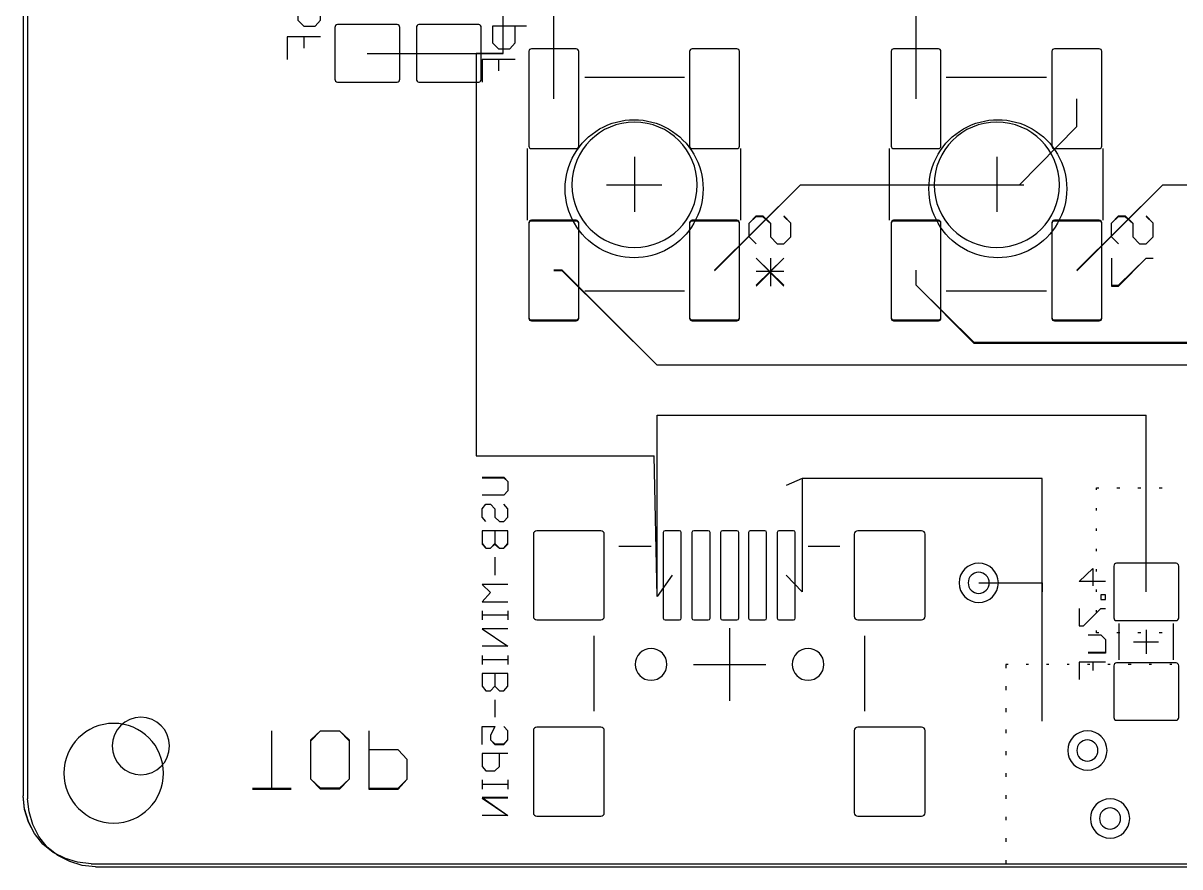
# Model space of a CAD drawing. Extents: x 82 to 213, y 78 to 137.
# Drawn here: x 81.58 to 114.01, y 78.48 to 102.12 of the extents above; entities that cross this region are included whole.
import ezdxf

# ---------------------------------------------------------------- set-up
doc = ezdxf.new("R2010")
doc.units = 0
for name, color, linetype in [('Circuit_2013-04-18', 7, 'CONTINUOUS'), ('Circuit_2013-08-08', 7, 'CONTINUOUS'), ('Cutout', 7, 'CONTINUOUS'), ('Holes', 7, 'CONTINUOUS'), ('Holes_Screws', 7, 'CONTINUOUS')]:
    doc.layers.add(name, color=color, linetype=linetype)

msp = doc.modelspace()

# ---------------------------------------------------------------- linework, layer by layer
at = {"layer": 'Circuit_2013-04-18', "color": 7}
for points in [[(81.576333, 135.036278), (81.576333, 80.468611)], [(90.318167, 101.999344), (90.318167, 100.551544), (90.318167, 100.551544)], [(92.065687, 102.079778), (90.39098, 102.079778)], [(92.1385, 100.551544), (92.1385, 101.999344)], [(92.604167, 101.999344), (92.604167, 100.551544), (92.604167, 100.551544)], [(94.351687, 102.079778), (92.67698, 102.079778)], [(94.4245, 100.551544), (94.4245, 101.999344)], [(95.758, 101.332594), (95.758, 98.678294), (95.758, 98.678294)], [(97.08515, 101.402444), (95.82785, 101.402444)], [(97.155, 98.678294), (97.155, 101.332594)], [(100.2665, 101.332594), (100.2665, 98.678294), (100.2665, 98.678294)], [(101.59365, 101.402444), (100.33635, 101.402444)], [(101.6635, 98.678294), (101.6635, 101.332594)], [(105.918, 101.332594), (105.918, 98.678294), (105.918, 98.678294)], [(107.24515, 101.402444), (105.98785, 101.402444)], [(107.315, 98.678294), (107.315, 101.332594)], [(110.4265, 101.332594), (110.4265, 98.678294), (110.4265, 98.678294)], [(111.75365, 101.402444), (110.49635, 101.402444)], [(111.8235, 98.678294), (111.8235, 101.332594)], [(90.39098, 100.471111), (92.065687, 100.471111)], [(92.67698, 100.471111), (94.351687, 100.471111)], [(95.82785, 98.608444), (97.08515, 98.608444)], [(98.721333, 98.375611), (98.721333, 96.830444)], [(100.33635, 98.608444), (101.59365, 98.608444)], [(105.98785, 98.608444), (107.24515, 98.608444)], [(108.881333, 98.375611), (108.881333, 96.830444)], [(110.49635, 98.608444), (111.75365, 98.608444)], [(97.938167, 97.592444), (99.483333, 97.592444)], [(108.098167, 97.592444), (109.643333, 97.592444)], [(95.758, 96.527761), (95.758, 93.873461), (95.758, 93.873461)], [(97.08515, 96.597611), (95.82785, 96.597611)], [(97.155, 93.873461), (97.155, 96.527761)], [(100.2665, 96.527761), (100.2665, 93.873461), (100.2665, 93.873461)], [(101.59365, 96.597611), (100.33635, 96.597611)], [(101.6635, 93.873461), (101.6635, 96.527761)], [(105.918, 96.527761), (105.918, 93.873461), (105.918, 93.873461)], [(107.24515, 96.597611), (105.98785, 96.597611)], [(107.315, 93.873461), (107.315, 96.527761)], [(110.4265, 96.527761), (110.4265, 93.873461), (110.4265, 93.873461)], [(111.75365, 96.597611), (110.49635, 96.597611)], [(111.8235, 93.873461), (111.8235, 96.527761)], [(95.82785, 93.803611), (97.08515, 93.803611)], [(100.33635, 93.803611), (101.59365, 93.803611)], [(105.98785, 93.803611), (107.24515, 93.803611)], [(110.49635, 93.803611), (111.75365, 93.803611)], [(95.885, 87.798204), (95.885, 85.500351), (95.885, 85.500351)], [(97.775183, 87.898111), (95.984483, 87.898111)], [(97.874667, 85.500351), (97.874667, 87.798204)], [(99.525667, 87.848158), (99.525667, 85.450398), (99.525667, 85.450398)], [(99.982867, 87.898111), (99.576467, 87.898111)], [(100.033667, 85.450398), (100.033667, 87.848158)], [(100.33, 87.848158), (100.33, 85.450398), (100.33, 85.450398)], [(100.7872, 87.898111), (100.3808, 87.898111)], [(100.838, 85.450398), (100.838, 87.848158)], [(101.134333, 87.848158), (101.134333, 85.450398), (101.134333, 85.450398)], [(101.591533, 87.898111), (101.185133, 87.898111)], [(101.642333, 85.450398), (101.642333, 87.848158)], [(101.9175, 87.848158), (101.9175, 85.450398), (101.9175, 85.450398)], [(102.3747, 87.898111), (101.9683, 87.898111)], [(102.4255, 85.450398), (102.4255, 87.848158)], [(102.721833, 87.848158), (102.721833, 85.450398), (102.721833, 85.450398)], [(103.179033, 87.898111), (102.772633, 87.898111)], [(103.229833, 85.450398), (103.229833, 87.848158)], [(104.880833, 87.798204), (104.880833, 85.500351), (104.880833, 85.500351)], [(106.771017, 87.898111), (104.980317, 87.898111)], [(106.8705, 85.500351), (106.8705, 87.798204)], [(113.909687, 86.987944), (112.23498, 86.987944)], [(112.162167, 86.907511), (112.162167, 85.459711), (112.162167, 85.459711)], [(113.9825, 85.459711), (113.9825, 86.907511)], [(108.669667, 86.437611), (108.669667, 86.437611)], [(108.923667, 86.437611), (108.923667, 86.437611)], [(95.984483, 85.400444), (97.775183, 85.400444)], [(99.576467, 85.400444), (99.982867, 85.400444)], [(100.3808, 85.400444), (100.7872, 85.400444)], [(101.185133, 85.400444), (101.591533, 85.400444)], [(101.9683, 85.400444), (102.3747, 85.400444)], [(102.772633, 85.400444), (103.179033, 85.400444)], [(104.980317, 85.400444), (106.771017, 85.400444)], [(112.23498, 85.379278), (113.909687, 85.379278)], [(101.388333, 85.167611), (101.388333, 83.135611)], [(113.072333, 85.125278), (113.072333, 84.447944)], [(112.7125, 84.786611), (113.411, 84.786611)], [(99.6315, 84.151611), (99.6315, 84.151611)], [(100.372333, 84.151611), (102.404333, 84.151611)], [(104.034167, 84.151611), (104.034167, 84.151611)], [(112.162167, 84.113511), (112.162167, 82.665711), (112.162167, 82.665711)], [(113.909687, 84.193944), (112.23498, 84.193944)], [(113.9825, 82.665711), (113.9825, 84.113511)], [(97.775183, 82.394778), (95.984483, 82.394778)], [(106.771017, 82.394778), (104.980317, 82.394778)], [(112.23498, 82.585278), (113.909687, 82.585278)], [(95.885, 82.294871), (95.885, 79.997018), (95.885, 79.997018)], [(97.874667, 79.997018), (97.874667, 82.294871)], [(104.880833, 82.294871), (104.880833, 79.997018), (104.880833, 79.997018)], [(106.8705, 79.997018), (106.8705, 82.294871)], [(85.682667, 81.865611), (85.682667, 81.865611)], [(111.717667, 81.738611), (111.717667, 81.738611)], [(111.971667, 81.738611), (111.971667, 81.738611)], [(83.481333, 78.563611), (83.100333, 78.605944), (82.761667, 78.711778), (82.423, 78.881111), (82.126667, 79.113944), (81.893833, 79.410278), (81.7245, 79.748944), (81.618667, 80.108778), (81.576333, 80.468611)], [(95.984483, 79.897111), (97.775183, 79.897111)], [(104.980317, 79.897111), (106.771017, 79.897111)], [(112.352667, 79.833611), (112.352667, 79.833611)], [(112.606667, 79.833611), (112.606667, 79.833611)], [(83.481333, 78.563611), (210.439, 78.563611)]]:
    msp.add_lwpolyline(points, dxfattribs=at)
at = {"layer": 'Circuit_2013-04-18', "color": 1}
for points in [[(91.228333, 101.275444), (93.514333, 101.275444), (95.038333, 101.275444), (95.038333, 114.356444), (93.514333, 114.356444), (93.514333, 114.229444)], [(96.4565, 100.005444), (96.4565, 105.339444)], [(106.6165, 100.005444), (106.6165, 105.339444)], [(90.2335, 102.672444), (89.281, 102.672444), (89.281, 102.206778), (89.450333, 102.037444), (89.767833, 102.037444), (89.916, 102.206778), (89.916, 102.672444)], [(95.6945, 102.037444), (94.742, 102.037444), (94.742, 101.571778), (94.911333, 101.402444), (95.228833, 101.402444), (95.377, 101.571778), (95.377, 102.037444)], [(89.916, 101.741111), (88.984667, 101.741111), (88.984667, 101.106111)], [(89.450333, 101.741111), (89.450333, 101.423611)], [(95.038333, 101.275444), (94.276333, 101.275444), (94.276333, 89.993611), (99.271667, 89.993611)], [(95.377, 101.106111), (94.445667, 101.106111), (94.445667, 100.471111)], [(94.911333, 101.106111), (94.911333, 100.788611)], [(100.118333, 100.598111), (97.324333, 100.598111)], [(110.278333, 100.598111), (107.463167, 100.598111)], [(100.965, 95.200611), (103.378, 97.592444), (109.516333, 97.592444), (111.125, 99.222278), (111.125, 100.005444)], [(111.125, 95.200611), (113.538, 97.592444), (119.655167, 97.592444), (121.285, 99.222278), (121.285, 100.005444)], [(95.715667, 96.597611), (95.715667, 98.608444)], [(101.705833, 96.597611), (101.705833, 98.608444)], [(105.875667, 96.597611), (105.875667, 98.608444)], [(111.865833, 96.597611), (111.865833, 98.608444)], [(100.478167, 97.592444), (100.478167, 97.592444)], [(110.638167, 97.592444), (110.638167, 97.592444)], [(102.129167, 95.941444), (101.938667, 96.131944), (101.938667, 96.512944), (102.129167, 96.724611), (102.319667, 96.724611), (102.531333, 96.512944), (102.531333, 96.131944), (102.721833, 95.941444), (102.912333, 95.941444), (103.102833, 96.131944), (103.102833, 96.512944), (102.912333, 96.724611)], [(112.289167, 95.941444), (112.098667, 96.131944), (112.098667, 96.512944), (112.289167, 96.724611), (112.479667, 96.724611), (112.691333, 96.512944), (112.691333, 96.131944), (112.881833, 95.941444), (113.072333, 95.941444), (113.262833, 96.131944), (113.262833, 96.512944), (113.072333, 96.724611)], [(102.129167, 95.539278), (102.912333, 94.777278)], [(102.912333, 95.539278), (102.129167, 94.777278)], [(102.531333, 95.539278), (102.531333, 94.777278)], [(112.098667, 95.539278), (112.098667, 94.777278), (112.289167, 94.777278), (113.072333, 95.539278), (113.262833, 95.539278)], [(127.6985, 90.628611), (126.4285, 91.898611), (117.115167, 91.898611), (116.480167, 92.533611), (99.356333, 92.533611), (96.689333, 95.200611), (96.4565, 95.200611)], [(102.912333, 95.158278), (102.129167, 95.158278)], [(117.5385, 92.533611), (116.9035, 93.168611), (108.246333, 93.168611), (106.6165, 94.777278), (106.6165, 95.200611)], [(100.118333, 94.607944), (97.324333, 94.607944)], [(110.278333, 94.607944), (107.463167, 94.607944)], [(99.779667, 86.649278), (99.356333, 86.056611), (99.356333, 91.136611), (113.072333, 91.136611)], [(113.072333, 86.183611), (113.072333, 91.136611)], [(99.356333, 86.056611), (99.271667, 89.993611)], [(94.445667, 89.400944), (95.0595, 89.400944), (95.165333, 89.273944), (95.165333, 89.019944), (95.0595, 88.892944), (94.445667, 88.892944)], [(110.151333, 82.564111), (110.151333, 86.183611), (110.151333, 89.358611), (103.420333, 89.358611), (102.975833, 89.168111)], [(103.420333, 89.295111), (103.420333, 86.183611), (102.975833, 86.649278)], [(103.420333, 89.358611), (103.420333, 89.295111)], [(111.675333, 89.041111), (111.675333, 89.104611), (111.738833, 89.104611)], [(112.246833, 89.104611), (112.3315, 89.104611)], [(112.8395, 89.104611), (112.924167, 89.104611)], [(113.432167, 89.104611), (113.516833, 89.104611)], [(94.5515, 88.152111), (94.445667, 88.279111), (94.445667, 88.511944), (94.5515, 88.638944), (94.6785, 88.638944), (94.8055, 88.511944), (94.8055, 88.279111), (94.9325, 88.152111), (95.0595, 88.152111), (95.165333, 88.279111), (95.165333, 88.511944), (95.0595, 88.638944)], [(111.675333, 88.469611), (111.675333, 88.533111)], [(111.675333, 87.898111), (111.675333, 87.961611)], [(95.165333, 87.898111), (94.445667, 87.898111), (94.445667, 87.538278), (94.5515, 87.411278), (94.6785, 87.411278), (94.8055, 87.538278), (94.9325, 87.411278), (95.0595, 87.411278), (95.165333, 87.538278), (95.165333, 87.898111)], [(94.8055, 87.898111), (94.8055, 87.538278)], [(99.187, 87.453611), (98.276833, 87.453611)], [(104.478667, 87.453611), (103.589667, 87.453611)], [(111.675333, 87.326611), (111.675333, 87.390111)], [(94.8055, 87.157278), (94.8055, 86.649278)], [(111.929333, 86.479944), (111.1885, 86.479944), (111.5695, 86.839778), (111.5695, 86.352944)], [(111.675333, 86.755111), (111.675333, 86.818611)], [(95.165333, 86.395278), (94.445667, 86.395278), (94.6785, 86.162444), (94.445667, 85.908444), (95.165333, 85.908444)], [(108.373333, 86.437611), (110.151333, 86.437611), (110.151333, 86.183611)], [(111.675333, 86.183611), (111.675333, 86.247111)], [(111.929333, 86.098944), (111.802333, 86.098944), (111.802333, 85.971944), (111.929333, 85.971944), (111.929333, 86.098944)], [(94.445667, 85.654444), (94.445667, 85.400444)], [(95.165333, 85.654444), (95.165333, 85.400444)], [(111.1885, 85.717944), (111.1885, 85.231111), (111.3155, 85.231111), (111.802333, 85.717944), (111.929333, 85.717944)], [(111.675333, 85.612111), (111.675333, 85.675611)], [(95.165333, 85.527444), (94.445667, 85.527444)], [(95.165333, 85.146444), (94.445667, 85.146444), (95.165333, 84.659611), (94.445667, 84.659611)], [(111.738833, 85.040611), (111.675333, 85.040611), (111.675333, 85.104111)], [(112.3315, 85.040611), (112.246833, 85.040611)], [(112.310333, 84.278611), (112.310333, 85.294611)], [(112.924167, 85.040611), (112.8395, 85.040611)], [(113.516833, 85.040611), (113.432167, 85.040611)], [(113.834333, 84.278611), (113.834333, 85.294611)], [(97.578333, 84.955944), (97.578333, 82.860444)], [(105.177167, 82.860444), (105.177167, 84.955944)], [(111.4425, 84.977111), (111.802333, 84.977111), (111.929333, 84.850111), (111.929333, 84.490278), (111.4425, 84.490278)], [(94.445667, 84.405611), (94.445667, 84.151611)], [(95.165333, 84.405611), (95.165333, 84.151611)], [(95.165333, 84.278611), (94.445667, 84.278611)], [(109.198833, 84.151611), (109.135333, 84.151611), (109.135333, 84.045778)], [(109.770333, 84.151611), (109.706833, 84.151611)], [(110.341833, 84.151611), (110.278333, 84.151611)], [(110.913333, 84.151611), (110.849833, 84.151611)], [(111.929333, 84.215111), (111.1885, 84.215111), (111.1885, 83.728278)], [(111.484833, 84.151611), (111.421333, 84.151611)], [(111.5695, 84.215111), (111.5695, 83.982278)], [(112.056333, 84.151611), (111.992833, 84.151611)], [(112.649, 84.151611), (112.564333, 84.151611)], [(113.2205, 84.151611), (113.157, 84.151611)], [(113.792, 84.151611), (113.7285, 84.151611)], [(95.165333, 83.897611), (94.445667, 83.897611), (94.445667, 83.537778), (94.5515, 83.410778), (94.6785, 83.410778), (94.8055, 83.537778), (94.9325, 83.410778), (95.0595, 83.410778), (95.165333, 83.537778), (95.165333, 83.897611)], [(94.8055, 83.897611), (94.8055, 83.537778)], [(109.135333, 83.537778), (109.135333, 83.431944)], [(94.8055, 83.156778), (94.8055, 82.669944)], [(109.135333, 82.923944), (109.135333, 82.839278)], [(94.445667, 81.929111), (94.445667, 82.415944), (94.8055, 82.415944), (94.6785, 82.161944), (94.6785, 82.034944), (94.8055, 81.929111), (95.0595, 81.929111), (95.165333, 82.034944), (95.165333, 82.288944), (95.0595, 82.415944)], [(88.540167, 82.288944), (88.540167, 80.680278)], [(90.445167, 80.680278), (89.916, 80.680278), (89.640833, 80.934278), (89.640833, 82.034944), (89.916, 82.288944), (90.445167, 82.288944), (90.720333, 82.034944), (90.720333, 80.934278), (90.445167, 80.680278)], [(91.270667, 82.288944), (91.270667, 80.680278), (92.096167, 80.680278), (92.350167, 80.934278), (92.350167, 81.484611), (92.096167, 81.759778), (91.270667, 81.759778)], [(109.135333, 82.331278), (109.135333, 82.225444)], [(95.165333, 81.653944), (94.445667, 81.653944), (94.445667, 81.294111), (94.5515, 81.167111), (94.8055, 81.167111), (94.9325, 81.294111), (94.9325, 81.653944)], [(109.135333, 81.717444), (109.135333, 81.611611)], [(109.135333, 81.103611), (109.135333, 80.997778)], [(94.445667, 80.913111), (94.445667, 80.680278)], [(95.165333, 80.786111), (94.445667, 80.786111)], [(95.165333, 80.913111), (95.165333, 80.680278)], [(88.011, 80.680278), (89.0905, 80.680278)], [(109.135333, 80.489778), (109.135333, 80.383944)], [(95.165333, 80.426278), (94.445667, 80.426278), (95.165333, 79.918278), (94.445667, 79.918278)], [(109.135333, 79.875944), (109.135333, 79.791278)], [(109.135333, 79.283278), (109.135333, 79.177444)], [(109.135333, 78.669444), (109.135333, 78.563611), (109.198833, 78.563611)], [(109.706833, 78.563611), (109.770333, 78.563611)], [(110.278333, 78.563611), (110.341833, 78.563611)], [(110.849833, 78.563611), (110.913333, 78.563611)], [(111.421333, 78.563611), (111.484833, 78.563611)], [(111.992833, 78.563611), (112.056333, 78.563611)], [(112.564333, 78.563611), (112.649, 78.563611)], [(113.157, 78.563611), (113.2205, 78.563611)], [(113.7285, 78.563611), (113.792, 78.563611)]]:
    msp.add_lwpolyline(points, dxfattribs=at)
at = {"layer": 'Circuit_2013-04-18', "color": 7}
for points in [[(90.39098, 102.079778), (90.350766, 102.079778), (90.318167, 102.043766), (90.318167, 101.999344)], [(92.1385, 101.999344), (92.1385, 102.043766), (92.105901, 102.079778), (92.065687, 102.079778)], [(92.67698, 102.079778), (92.636766, 102.079778), (92.604167, 102.043766), (92.604167, 101.999344)], [(94.4245, 101.999344), (94.4245, 102.043766), (94.391901, 102.079778), (94.351687, 102.079778)], [(95.82785, 101.402444), (95.789273, 101.402444), (95.758, 101.371171), (95.758, 101.332594)], [(97.155, 101.332594), (97.155, 101.371171), (97.123727, 101.402444), (97.08515, 101.402444)], [(100.33635, 101.402444), (100.297773, 101.402444), (100.2665, 101.371171), (100.2665, 101.332594)], [(101.6635, 101.332594), (101.6635, 101.371171), (101.632227, 101.402444), (101.59365, 101.402444)], [(105.98785, 101.402444), (105.949273, 101.402444), (105.918, 101.371171), (105.918, 101.332594)], [(107.315, 101.332594), (107.315, 101.371171), (107.283727, 101.402444), (107.24515, 101.402444)], [(110.49635, 101.402444), (110.457773, 101.402444), (110.4265, 101.371171), (110.4265, 101.332594)], [(111.8235, 101.332594), (111.8235, 101.371171), (111.792227, 101.402444), (111.75365, 101.402444)], [(90.318167, 100.551544), (90.318167, 100.507123), (90.350766, 100.471111), (90.39098, 100.471111)], [(92.065687, 100.471111), (92.105901, 100.471111), (92.1385, 100.507123), (92.1385, 100.551544)], [(92.604167, 100.551544), (92.604167, 100.507123), (92.636766, 100.471111), (92.67698, 100.471111)], [(94.351687, 100.471111), (94.391901, 100.471111), (94.4245, 100.507123), (94.4245, 100.551544)], [(95.758, 98.678294), (95.758, 98.639717), (95.789273, 98.608444), (95.82785, 98.608444)], [(97.08515, 98.608444), (97.123727, 98.608444), (97.155, 98.639717), (97.155, 98.678294)], [(100.2665, 98.678294), (100.2665, 98.639717), (100.297773, 98.608444), (100.33635, 98.608444)], [(101.59365, 98.608444), (101.632227, 98.608444), (101.6635, 98.639717), (101.6635, 98.678294)], [(105.918, 98.678294), (105.918, 98.639717), (105.949273, 98.608444), (105.98785, 98.608444)], [(107.24515, 98.608444), (107.283727, 98.608444), (107.315, 98.639717), (107.315, 98.678294)], [(110.4265, 98.678294), (110.4265, 98.639717), (110.457773, 98.608444), (110.49635, 98.608444)], [(111.75365, 98.608444), (111.792227, 98.608444), (111.8235, 98.639717), (111.8235, 98.678294)], [(95.82785, 96.597611), (95.789273, 96.597611), (95.758, 96.566338), (95.758, 96.527761)], [(97.155, 96.527761), (97.155, 96.566338), (97.123727, 96.597611), (97.08515, 96.597611)], [(100.33635, 96.597611), (100.297773, 96.597611), (100.2665, 96.566338), (100.2665, 96.527761)], [(101.6635, 96.527761), (101.6635, 96.566338), (101.632227, 96.597611), (101.59365, 96.597611)], [(105.98785, 96.597611), (105.949273, 96.597611), (105.918, 96.566338), (105.918, 96.527761)], [(107.315, 96.527761), (107.315, 96.566338), (107.283727, 96.597611), (107.24515, 96.597611)], [(110.49635, 96.597611), (110.457773, 96.597611), (110.4265, 96.566338), (110.4265, 96.527761)], [(111.8235, 96.527761), (111.8235, 96.566338), (111.792227, 96.597611), (111.75365, 96.597611)], [(95.758, 93.873461), (95.758, 93.834884), (95.789273, 93.803611), (95.82785, 93.803611)], [(97.08515, 93.803611), (97.123727, 93.803611), (97.155, 93.834884), (97.155, 93.873461)], [(100.2665, 93.873461), (100.2665, 93.834884), (100.297773, 93.803611), (100.33635, 93.803611)], [(101.59365, 93.803611), (101.632227, 93.803611), (101.6635, 93.834884), (101.6635, 93.873461)], [(105.918, 93.873461), (105.918, 93.834884), (105.949273, 93.803611), (105.98785, 93.803611)], [(107.24515, 93.803611), (107.283727, 93.803611), (107.315, 93.834884), (107.315, 93.873461)], [(110.4265, 93.873461), (110.4265, 93.834884), (110.457773, 93.803611), (110.49635, 93.803611)], [(111.75365, 93.803611), (111.792227, 93.803611), (111.8235, 93.834884), (111.8235, 93.873461)], [(95.984483, 87.898111), (95.92954, 87.898111), (95.885, 87.853382), (95.885, 87.798204)], [(97.874667, 87.798204), (97.874667, 87.853382), (97.830126, 87.898111), (97.775183, 87.898111)], [(99.576467, 87.898111), (99.548414, 87.898111), (99.525667, 87.875731), (99.525667, 87.848158)], [(100.033667, 87.848158), (100.033667, 87.875759), (100.01092, 87.898111), (99.982867, 87.898111)], [(100.3808, 87.898111), (100.352747, 87.898111), (100.33, 87.875731), (100.33, 87.848158)], [(100.838, 87.848158), (100.838, 87.875759), (100.815253, 87.898111), (100.7872, 87.898111)], [(101.185133, 87.898111), (101.15708, 87.898111), (101.134333, 87.875731), (101.134333, 87.848158)], [(101.642333, 87.848158), (101.642333, 87.875759), (101.619586, 87.898111), (101.591533, 87.898111)], [(101.9683, 87.898111), (101.940247, 87.898111), (101.9175, 87.875731), (101.9175, 87.848158)], [(102.4255, 87.848158), (102.4255, 87.875759), (102.402753, 87.898111), (102.3747, 87.898111)], [(102.772633, 87.898111), (102.74458, 87.898111), (102.721833, 87.875731), (102.721833, 87.848158)], [(103.229833, 87.848158), (103.229833, 87.875759), (103.207086, 87.898111), (103.179033, 87.898111)], [(104.980317, 87.898111), (104.925374, 87.898111), (104.880833, 87.853382), (104.880833, 87.798204)], [(106.8705, 87.798204), (106.8705, 87.853382), (106.82596, 87.898111), (106.771017, 87.898111)], [(108.373333, 86.987944), (108.069391, 86.987944), (107.823, 86.74155), (107.823, 86.437611)], [(108.923667, 86.437611), (108.923667, 86.74155), (108.677273, 86.987944), (108.373333, 86.987944)], [(112.23498, 86.987944), (112.194766, 86.987944), (112.162167, 86.951933), (112.162167, 86.907511)], [(113.9825, 86.907511), (113.9825, 86.951933), (113.949898, 86.987944), (113.909687, 86.987944)], [(108.373333, 86.733944), (108.209673, 86.733944), (108.077, 86.601272), (108.077, 86.437611)], [(108.669667, 86.437611), (108.669667, 86.601272), (108.536994, 86.733944), (108.373333, 86.733944)], [(107.823, 86.437611), (107.823, 86.133672), (108.069391, 85.887278), (108.373333, 85.887278)], [(108.077, 86.437611), (108.077, 86.27395), (108.209673, 86.141278), (108.373333, 86.141278)], [(108.373333, 85.887278), (108.677273, 85.887278), (108.923667, 86.133672), (108.923667, 86.437611)], [(108.373333, 86.141278), (108.536994, 86.141278), (108.669667, 86.27395), (108.669667, 86.437611)], [(95.885, 85.500351), (95.885, 85.445174), (95.92954, 85.400444), (95.984483, 85.400444)], [(97.775183, 85.400444), (97.830126, 85.400444), (97.874667, 85.445174), (97.874667, 85.500351)], [(99.525667, 85.450398), (99.525667, 85.422796), (99.548414, 85.400444), (99.576467, 85.400444)], [(99.982867, 85.400444), (100.01092, 85.400444), (100.033667, 85.422796), (100.033667, 85.450398)], [(100.33, 85.450398), (100.33, 85.422796), (100.352747, 85.400444), (100.3808, 85.400444)], [(100.7872, 85.400444), (100.815253, 85.400444), (100.838, 85.422796), (100.838, 85.450398)], [(101.134333, 85.450398), (101.134333, 85.422796), (101.15708, 85.400444), (101.185133, 85.400444)], [(101.591533, 85.400444), (101.619586, 85.400444), (101.642333, 85.422796), (101.642333, 85.450398)], [(101.9175, 85.450398), (101.9175, 85.422796), (101.940247, 85.400444), (101.9683, 85.400444)], [(102.3747, 85.400444), (102.402753, 85.400444), (102.4255, 85.422796), (102.4255, 85.450398)], [(102.721833, 85.450398), (102.721833, 85.422796), (102.74458, 85.400444), (102.772633, 85.400444)], [(103.179033, 85.400444), (103.207086, 85.400444), (103.229833, 85.422796), (103.229833, 85.450398)], [(104.880833, 85.500351), (104.880833, 85.445174), (104.925374, 85.400444), (104.980317, 85.400444)], [(106.771017, 85.400444), (106.82596, 85.400444), (106.8705, 85.445174), (106.8705, 85.500351)], [(112.162167, 85.459711), (112.162167, 85.415289), (112.194766, 85.379278), (112.23498, 85.379278)], [(113.909687, 85.379278), (113.949898, 85.379278), (113.9825, 85.415289), (113.9825, 85.459711)], [(99.187, 84.596111), (98.941509, 84.596111), (98.7425, 84.397102), (98.7425, 84.151611)], [(99.6315, 84.151611), (99.6315, 84.397102), (99.432491, 84.596111), (99.187, 84.596111)], [(103.589667, 84.596111), (103.344176, 84.596111), (103.145167, 84.397102), (103.145167, 84.151611)], [(104.034167, 84.151611), (104.034167, 84.397102), (103.835158, 84.596111), (103.589667, 84.596111)], [(98.7425, 84.151611), (98.7425, 83.90612), (98.941509, 83.707111), (99.187, 83.707111)], [(99.187, 83.707111), (99.432491, 83.707111), (99.6315, 83.90612), (99.6315, 84.151611)], [(103.145167, 84.151611), (103.145167, 83.90612), (103.344176, 83.707111), (103.589667, 83.707111)], [(103.589667, 83.707111), (103.835158, 83.707111), (104.034167, 83.90612), (104.034167, 84.151611)], [(112.23498, 84.193944), (112.194766, 84.193944), (112.162167, 84.157933), (112.162167, 84.113511)], [(113.9825, 84.113511), (113.9825, 84.157933), (113.949898, 84.193944), (113.909687, 84.193944)], [(84.878333, 82.669944), (84.434113, 82.669944), (84.074, 82.309832), (84.074, 81.865611)], [(85.682667, 81.865611), (85.682667, 82.309832), (85.322554, 82.669944), (84.878333, 82.669944)], [(95.984483, 82.394778), (95.92954, 82.394778), (95.885, 82.350048), (95.885, 82.294871)], [(97.874667, 82.294871), (97.874667, 82.350048), (97.830126, 82.394778), (97.775183, 82.394778)], [(104.980317, 82.394778), (104.925374, 82.394778), (104.880833, 82.350048), (104.880833, 82.294871)], [(106.8705, 82.294871), (106.8705, 82.350048), (106.82596, 82.394778), (106.771017, 82.394778)], [(112.162167, 82.665711), (112.162167, 82.621289), (112.194766, 82.585278), (112.23498, 82.585278)], [(113.909687, 82.585278), (113.949898, 82.585278), (113.9825, 82.621289), (113.9825, 82.665711)], [(111.421333, 82.288944), (111.117391, 82.288944), (110.871, 82.04255), (110.871, 81.738611)], [(111.971667, 81.738611), (111.971667, 82.04255), (111.725273, 82.288944), (111.421333, 82.288944)], [(84.074, 81.865611), (84.074, 81.421391), (84.434113, 81.061278), (84.878333, 81.061278)], [(84.878333, 81.061278), (85.322554, 81.061278), (85.682667, 81.421391), (85.682667, 81.865611)], [(111.421333, 82.034944), (111.257673, 82.034944), (111.125, 81.902272), (111.125, 81.738611)], [(111.717667, 81.738611), (111.717667, 81.902272), (111.584994, 82.034944), (111.421333, 82.034944)], [(110.871, 81.738611), (110.871, 81.434669), (111.117391, 81.188278), (111.421333, 81.188278)], [(111.125, 81.738611), (111.125, 81.57495), (111.257673, 81.442278), (111.421333, 81.442278)], [(111.421333, 81.188278), (111.725273, 81.188278), (111.971667, 81.434669), (111.971667, 81.738611)], [(111.421333, 81.442278), (111.584994, 81.442278), (111.717667, 81.57495), (111.717667, 81.738611)], [(112.056333, 80.383944), (111.752391, 80.383944), (111.506, 80.13755), (111.506, 79.833611)], [(112.056333, 80.129944), (111.892673, 80.129944), (111.76, 79.997272), (111.76, 79.833611)], [(112.606667, 79.833611), (112.606667, 80.13755), (112.360273, 80.383944), (112.056333, 80.383944)], [(112.352667, 79.833611), (112.352667, 79.997272), (112.219994, 80.129944), (112.056333, 80.129944)], [(95.885, 79.997018), (95.885, 79.941841), (95.92954, 79.897111), (95.984483, 79.897111)], [(97.775183, 79.897111), (97.830126, 79.897111), (97.874667, 79.941841), (97.874667, 79.997018)], [(104.880833, 79.997018), (104.880833, 79.941841), (104.925374, 79.897111), (104.980317, 79.897111)], [(106.771017, 79.897111), (106.82596, 79.897111), (106.8705, 79.941841), (106.8705, 79.997018)], [(111.506, 79.833611), (111.506, 79.529669), (111.752391, 79.283278), (112.056333, 79.283278)], [(111.76, 79.833611), (111.76, 79.66995), (111.892673, 79.537278), (112.056333, 79.537278)], [(112.056333, 79.283278), (112.360273, 79.283278), (112.606667, 79.529669), (112.606667, 79.833611)], [(112.056333, 79.537278), (112.219994, 79.537278), (112.352667, 79.66995), (112.352667, 79.833611)]]:
    msp.add_open_spline(points, degree=3, dxfattribs=at)
at = {"layer": 'Circuit_2013-04-18', "color": 1}
for points in [[(98.721333, 99.349278), (97.751062, 99.349278), (96.9645, 98.562716), (96.9645, 97.592444)], [(100.478167, 97.592444), (100.478167, 98.562716), (99.691605, 99.349278), (98.721333, 99.349278)], [(108.881333, 99.349278), (107.911062, 99.349278), (107.1245, 98.562716), (107.1245, 97.592444)], [(110.638167, 97.592444), (110.638167, 98.562716), (109.851605, 99.349278), (108.881333, 99.349278)], [(96.9645, 97.592444), (96.9645, 96.622173), (97.751062, 95.835611), (98.721333, 95.835611)], [(98.721333, 95.835611), (99.691605, 95.835611), (100.478167, 96.622173), (100.478167, 97.592444)], [(107.1245, 97.592444), (107.1245, 96.622173), (107.911062, 95.835611), (108.881333, 95.835611)], [(108.881333, 95.835611), (109.851605, 95.835611), (110.638167, 96.622173), (110.638167, 97.592444)]]:
    msp.add_open_spline(points, degree=3, dxfattribs=at)
at = {"layer": 'Circuit_2013-08-08', "color": 7}
for points in [[(81.576333, 135.036278), (81.576333, 80.468611)], [(90.318167, 101.999344), (90.318167, 100.551544), (90.318167, 100.551544)], [(92.065687, 102.079778), (90.39098, 102.079778)], [(92.1385, 100.551544), (92.1385, 101.999344)], [(92.604167, 101.999344), (92.604167, 100.551544), (92.604167, 100.551544)], [(94.351687, 102.079778), (92.67698, 102.079778)], [(94.4245, 100.551544), (94.4245, 101.999344)], [(95.758, 101.332594), (95.758, 98.678294), (95.758, 98.678294)], [(97.08515, 101.402444), (95.82785, 101.402444)], [(97.155, 98.678294), (97.155, 101.332594)], [(100.2665, 101.332594), (100.2665, 98.678294), (100.2665, 98.678294)], [(101.59365, 101.402444), (100.33635, 101.402444)], [(101.6635, 98.678294), (101.6635, 101.332594)], [(105.918, 101.332594), (105.918, 98.678294), (105.918, 98.678294)], [(107.24515, 101.402444), (105.98785, 101.402444)], [(107.315, 98.678294), (107.315, 101.332594)], [(110.4265, 101.332594), (110.4265, 98.678294), (110.4265, 98.678294)], [(111.75365, 101.402444), (110.49635, 101.402444)], [(111.8235, 98.678294), (111.8235, 101.332594)], [(90.39098, 100.471111), (92.065687, 100.471111)], [(92.67698, 100.471111), (94.351687, 100.471111)], [(95.82785, 98.608444), (97.08515, 98.608444)], [(98.721333, 98.375611), (98.721333, 96.830444)], [(100.33635, 98.608444), (101.59365, 98.608444)], [(105.98785, 98.608444), (107.24515, 98.608444)], [(108.881333, 98.375611), (108.881333, 96.830444)], [(110.49635, 98.608444), (111.75365, 98.608444)], [(97.938167, 97.592444), (99.483333, 97.592444)], [(108.098167, 97.592444), (109.643333, 97.592444)], [(95.758, 96.506594), (95.758, 93.852294), (95.758, 93.852294)], [(97.08515, 96.576444), (95.82785, 96.576444)], [(97.155, 93.852294), (97.155, 96.506594)], [(100.2665, 96.506594), (100.2665, 93.852294), (100.2665, 93.852294)], [(101.59365, 96.576444), (100.33635, 96.576444)], [(101.6635, 93.852294), (101.6635, 96.506594)], [(105.918, 96.506594), (105.918, 93.852294), (105.918, 93.852294)], [(107.24515, 96.576444), (105.98785, 96.576444)], [(107.315, 93.852294), (107.315, 96.506594)], [(110.4265, 96.506594), (110.4265, 93.852294), (110.4265, 93.852294)], [(111.75365, 96.576444), (110.49635, 96.576444)], [(111.8235, 93.852294), (111.8235, 96.506594)], [(95.82785, 93.782444), (97.08515, 93.782444)], [(100.33635, 93.782444), (101.59365, 93.782444)], [(105.98785, 93.782444), (107.24515, 93.782444)], [(110.49635, 93.782444), (111.75365, 93.782444)], [(95.885, 87.798204), (95.885, 85.500351), (95.885, 85.500351)], [(97.775183, 87.898111), (95.984483, 87.898111)], [(97.874667, 85.500351), (97.874667, 87.798204)], [(99.525667, 87.848158), (99.525667, 85.450398), (99.525667, 85.450398)], [(99.982867, 87.898111), (99.576467, 87.898111)], [(100.033667, 85.450398), (100.033667, 87.848158)], [(100.33, 87.848158), (100.33, 85.450398), (100.33, 85.450398)], [(100.7872, 87.898111), (100.3808, 87.898111)], [(100.838, 85.450398), (100.838, 87.848158)], [(101.134333, 87.848158), (101.134333, 85.450398), (101.134333, 85.450398)], [(101.591533, 87.898111), (101.185133, 87.898111)], [(101.642333, 85.450398), (101.642333, 87.848158)], [(101.9175, 87.848158), (101.9175, 85.450398), (101.9175, 85.450398)], [(102.3747, 87.898111), (101.9683, 87.898111)], [(102.4255, 85.450398), (102.4255, 87.848158)], [(102.721833, 87.848158), (102.721833, 85.450398), (102.721833, 85.450398)], [(103.179033, 87.898111), (102.772633, 87.898111)], [(103.229833, 85.450398), (103.229833, 87.848158)], [(104.880833, 87.798204), (104.880833, 85.500351), (104.880833, 85.500351)], [(106.771017, 87.898111), (104.980317, 87.898111)], [(106.8705, 85.500351), (106.8705, 87.798204)], [(113.909687, 86.987944), (112.23498, 86.987944)], [(112.162167, 86.907511), (112.162167, 85.459711), (112.162167, 85.459711)], [(113.9825, 85.459711), (113.9825, 86.907511)], [(108.669667, 86.437611), (108.669667, 86.437611)], [(108.923667, 86.437611), (108.923667, 86.437611)], [(95.984483, 85.400444), (97.775183, 85.400444)], [(99.576467, 85.400444), (99.982867, 85.400444)], [(100.3808, 85.400444), (100.7872, 85.400444)], [(101.185133, 85.400444), (101.591533, 85.400444)], [(101.9683, 85.400444), (102.3747, 85.400444)], [(102.772633, 85.400444), (103.179033, 85.400444)], [(104.980317, 85.400444), (106.771017, 85.400444)], [(112.23498, 85.379278), (113.909687, 85.379278)], [(101.388333, 85.167611), (101.388333, 83.135611)], [(113.072333, 85.125278), (113.072333, 84.447944)], [(112.7125, 84.786611), (113.411, 84.786611)], [(99.6315, 84.151611), (99.6315, 84.151611)], [(100.372333, 84.151611), (102.404333, 84.151611)], [(104.034167, 84.151611), (104.034167, 84.151611)], [(112.162167, 84.113511), (112.162167, 82.665711), (112.162167, 82.665711)], [(113.909687, 84.193944), (112.23498, 84.193944)], [(113.9825, 82.665711), (113.9825, 84.113511)], [(97.775183, 82.394778), (95.984483, 82.394778)], [(106.771017, 82.394778), (104.980317, 82.394778)], [(112.23498, 82.585278), (113.909687, 82.585278)], [(95.885, 82.294871), (95.885, 79.997018), (95.885, 79.997018)], [(97.874667, 79.997018), (97.874667, 82.294871)], [(104.880833, 82.294871), (104.880833, 79.997018), (104.880833, 79.997018)], [(106.8705, 79.997018), (106.8705, 82.294871)], [(111.717667, 81.738611), (111.717667, 81.738611)], [(111.971667, 81.738611), (111.971667, 81.738611)], [(85.513333, 81.103611), (85.513333, 81.103611)], [(83.481333, 78.563611), (83.100333, 78.605944), (82.761667, 78.711778), (82.423, 78.881111), (82.126667, 79.113944), (81.893833, 79.410278), (81.7245, 79.727778), (81.618667, 80.087611), (81.576333, 80.468611)], [(95.984483, 79.897111), (97.775183, 79.897111)], [(104.980317, 79.897111), (106.771017, 79.897111)], [(112.352667, 79.833611), (112.352667, 79.833611)], [(112.606667, 79.833611), (112.606667, 79.833611)], [(83.481333, 78.563611), (210.439, 78.563611)]]:
    msp.add_lwpolyline(points, dxfattribs=at)
at = {"layer": 'Circuit_2013-08-08', "color": 1}
for points in [[(91.228333, 101.275444), (93.514333, 101.275444), (95.038333, 101.275444), (95.038333, 114.356444), (93.514333, 114.356444), (93.514333, 114.229444)], [(96.4565, 100.005444), (96.4565, 105.339444)], [(106.6165, 100.005444), (106.6165, 105.339444)], [(90.2335, 102.672444), (89.281, 102.672444), (89.281, 102.206778), (89.450333, 102.037444), (89.767833, 102.037444), (89.916, 102.206778), (89.916, 102.672444)], [(95.6945, 102.037444), (94.742, 102.037444), (94.742, 101.571778), (94.911333, 101.402444), (95.228833, 101.402444), (95.377, 101.571778), (95.377, 102.037444)], [(89.916, 101.741111), (88.984667, 101.741111), (88.984667, 101.106111)], [(89.450333, 101.741111), (89.450333, 101.423611)], [(95.038333, 101.275444), (94.276333, 101.275444), (94.276333, 89.993611), (99.271667, 89.993611)], [(95.377, 101.106111), (94.445667, 101.106111), (94.445667, 100.471111)], [(94.911333, 101.106111), (94.911333, 100.788611)], [(100.118333, 100.598111), (97.324333, 100.598111)], [(110.278333, 100.598111), (107.463167, 100.598111)], [(100.965, 95.179444), (103.378, 97.592444), (109.516333, 97.592444), (111.125, 99.222278), (111.125, 100.005444)], [(111.125, 95.179444), (113.538, 97.592444), (119.655167, 97.592444), (121.285, 99.222278), (121.285, 100.005444)], [(95.715667, 96.597611), (95.715667, 98.608444)], [(101.705833, 96.597611), (101.705833, 98.608444)], [(105.875667, 96.597611), (105.875667, 98.608444)], [(111.865833, 96.597611), (111.865833, 98.608444)], [(100.478167, 97.592444), (100.478167, 97.592444)], [(110.638167, 97.592444), (110.638167, 97.592444)], [(102.129167, 95.941444), (101.938667, 96.131944), (101.938667, 96.512944), (102.129167, 96.703444), (102.319667, 96.703444), (102.531333, 96.512944), (102.531333, 96.131944), (102.721833, 95.941444), (102.912333, 95.941444), (103.102833, 96.131944), (103.102833, 96.512944), (102.912333, 96.703444)], [(112.289167, 95.941444), (112.098667, 96.131944), (112.098667, 96.512944), (112.289167, 96.703444), (112.479667, 96.703444), (112.691333, 96.512944), (112.691333, 96.131944), (112.881833, 95.941444), (113.072333, 95.941444), (113.262833, 96.131944), (113.262833, 96.512944), (113.072333, 96.703444)], [(102.129167, 95.539278), (102.912333, 94.756111)], [(102.912333, 95.539278), (102.129167, 94.756111)], [(102.531333, 95.539278), (102.531333, 94.756111)], [(112.098667, 95.539278), (112.098667, 94.756111), (112.289167, 94.756111), (113.072333, 95.539278), (113.262833, 95.539278)], [(127.6985, 90.628611), (126.4285, 91.898611), (117.115167, 91.898611), (116.480167, 92.533611), (99.356333, 92.533611), (96.689333, 95.179444), (96.4565, 95.179444)], [(102.912333, 95.158278), (102.129167, 95.158278)], [(117.5385, 92.533611), (116.9035, 93.147444), (108.246333, 93.147444), (106.6165, 94.777278), (106.6165, 95.179444)], [(100.118333, 94.607944), (97.324333, 94.607944)], [(110.278333, 94.607944), (107.463167, 94.607944)], [(99.779667, 86.649278), (99.356333, 86.056611), (99.356333, 91.136611), (113.072333, 91.136611)], [(113.072333, 86.183611), (113.072333, 91.136611)], [(99.356333, 86.056611), (99.271667, 89.993611)], [(94.445667, 89.379778), (95.0595, 89.379778), (95.165333, 89.273944), (95.165333, 89.019944), (95.0595, 88.892944), (94.445667, 88.892944)], [(110.151333, 82.564111), (110.151333, 86.183611), (110.151333, 89.358611), (103.420333, 89.358611), (102.975833, 89.168111)], [(103.420333, 89.295111), (103.420333, 86.183611), (102.975833, 86.649278)], [(103.420333, 89.358611), (103.420333, 89.295111)], [(111.675333, 89.041111), (111.675333, 89.104611), (111.738833, 89.104611)], [(112.246833, 89.104611), (112.3315, 89.104611)], [(112.8395, 89.104611), (112.924167, 89.104611)], [(113.432167, 89.104611), (113.516833, 89.104611)], [(94.5515, 88.152111), (94.445667, 88.279111), (94.445667, 88.511944), (94.5515, 88.638944), (94.6785, 88.638944), (94.8055, 88.511944), (94.8055, 88.279111), (94.9325, 88.152111), (95.0595, 88.152111), (95.165333, 88.279111), (95.165333, 88.511944), (95.0595, 88.638944)], [(111.675333, 88.469611), (111.675333, 88.533111)], [(111.675333, 87.898111), (111.675333, 87.961611)], [(95.165333, 87.898111), (94.445667, 87.898111), (94.445667, 87.517111), (94.5515, 87.411278), (94.6785, 87.411278), (94.8055, 87.517111), (94.9325, 87.411278), (95.0595, 87.411278), (95.165333, 87.517111), (95.165333, 87.898111)], [(94.8055, 87.898111), (94.8055, 87.517111)], [(99.187, 87.453611), (98.276833, 87.453611)], [(104.478667, 87.453611), (103.589667, 87.453611)], [(111.675333, 87.326611), (111.675333, 87.390111)], [(94.8055, 87.136111), (94.8055, 86.649278)], [(111.929333, 86.479944), (111.1885, 86.479944), (111.5695, 86.839778), (111.5695, 86.352944)], [(111.675333, 86.755111), (111.675333, 86.818611)], [(95.165333, 86.395278), (94.445667, 86.395278), (94.6785, 86.162444), (94.445667, 85.908444), (95.165333, 85.908444)], [(108.373333, 86.437611), (110.151333, 86.437611), (110.151333, 86.183611)], [(111.675333, 86.183611), (111.675333, 86.247111)], [(111.929333, 86.098944), (111.802333, 86.098944), (111.802333, 85.971944), (111.929333, 85.971944), (111.929333, 86.098944)], [(94.445667, 85.654444), (94.445667, 85.400444)], [(95.165333, 85.654444), (95.165333, 85.400444)], [(111.1885, 85.717944), (111.1885, 85.231111), (111.3155, 85.231111), (111.802333, 85.717944), (111.929333, 85.717944)], [(111.675333, 85.612111), (111.675333, 85.675611)], [(95.165333, 85.527444), (94.445667, 85.527444)], [(95.165333, 85.146444), (94.445667, 85.146444), (95.165333, 84.659611), (94.445667, 84.659611)], [(111.738833, 85.040611), (111.675333, 85.040611), (111.675333, 85.104111)], [(112.3315, 85.040611), (112.246833, 85.040611)], [(112.310333, 84.278611), (112.310333, 85.294611)], [(112.924167, 85.040611), (112.8395, 85.040611)], [(113.516833, 85.040611), (113.432167, 85.040611)], [(113.834333, 84.278611), (113.834333, 85.294611)], [(97.578333, 84.955944), (97.578333, 82.839278)], [(105.177167, 82.839278), (105.177167, 84.955944)], [(111.4425, 84.977111), (111.802333, 84.977111), (111.929333, 84.850111), (111.929333, 84.469111), (111.4425, 84.469111)], [(94.445667, 84.405611), (94.445667, 84.151611)], [(95.165333, 84.405611), (95.165333, 84.151611)], [(95.165333, 84.278611), (94.445667, 84.278611)], [(109.198833, 84.151611), (109.135333, 84.151611), (109.135333, 84.045778)], [(109.770333, 84.151611), (109.706833, 84.151611)], [(110.341833, 84.151611), (110.278333, 84.151611)], [(110.913333, 84.151611), (110.849833, 84.151611)], [(111.929333, 84.215111), (111.1885, 84.215111), (111.1885, 83.728278)], [(111.484833, 84.151611), (111.421333, 84.151611)], [(111.5695, 84.215111), (111.5695, 83.982278)], [(112.056333, 84.151611), (111.992833, 84.151611)], [(112.649, 84.151611), (112.564333, 84.151611)], [(113.2205, 84.151611), (113.157, 84.151611)], [(113.792, 84.151611), (113.7285, 84.151611)], [(95.165333, 83.897611), (94.445667, 83.897611), (94.445667, 83.537778), (94.5515, 83.410778), (94.6785, 83.410778), (94.8055, 83.537778), (94.9325, 83.410778), (95.0595, 83.410778), (95.165333, 83.537778), (95.165333, 83.897611)], [(94.8055, 83.897611), (94.8055, 83.537778)], [(109.135333, 83.537778), (109.135333, 83.431944)], [(94.8055, 83.156778), (94.8055, 82.669944)], [(109.135333, 82.923944), (109.135333, 82.818111)], [(94.445667, 81.907944), (94.445667, 82.415944), (94.8055, 82.415944), (94.6785, 82.161944), (94.6785, 82.034944), (94.8055, 81.907944), (95.0595, 81.907944), (95.165333, 82.034944), (95.165333, 82.288944), (95.0595, 82.415944)], [(88.540167, 82.288944), (88.540167, 80.659111)], [(90.445167, 80.659111), (89.916, 80.659111), (89.640833, 80.934278), (89.640833, 82.013778), (89.916, 82.288944), (90.445167, 82.288944), (90.720333, 82.013778), (90.720333, 80.934278), (90.445167, 80.659111)], [(91.270667, 82.288944), (91.270667, 80.659111), (92.096167, 80.659111), (92.350167, 80.934278), (92.350167, 81.484611), (92.096167, 81.759778), (91.270667, 81.759778)], [(109.135333, 82.310111), (109.135333, 82.225444)], [(95.165333, 81.653944), (94.445667, 81.653944), (94.445667, 81.294111), (94.5515, 81.167111), (94.8055, 81.167111), (94.9325, 81.294111), (94.9325, 81.653944)], [(109.135333, 81.717444), (109.135333, 81.611611)], [(109.135333, 81.103611), (109.135333, 80.997778)], [(94.445667, 80.913111), (94.445667, 80.659111)], [(95.165333, 80.786111), (94.445667, 80.786111)], [(95.165333, 80.913111), (95.165333, 80.659111)], [(88.011, 80.659111), (89.0905, 80.659111)], [(109.135333, 80.489778), (109.135333, 80.383944)], [(95.165333, 80.405111), (94.445667, 80.405111), (95.165333, 79.918278), (94.445667, 79.918278)], [(109.135333, 79.875944), (109.135333, 79.791278)], [(109.135333, 79.283278), (109.135333, 79.177444)], [(109.135333, 78.669444), (109.135333, 78.563611), (109.198833, 78.563611)], [(109.706833, 78.563611), (109.770333, 78.563611)], [(110.278333, 78.563611), (110.341833, 78.563611)], [(110.849833, 78.563611), (110.913333, 78.563611)], [(111.421333, 78.563611), (111.484833, 78.563611)], [(111.992833, 78.563611), (112.056333, 78.563611)], [(112.564333, 78.563611), (112.649, 78.563611)], [(113.157, 78.563611), (113.2205, 78.563611)], [(113.7285, 78.563611), (113.792, 78.563611)]]:
    msp.add_lwpolyline(points, dxfattribs=at)
at = {"layer": 'Circuit_2013-08-08', "color": 7}
for points in [[(90.39098, 102.079778), (90.350766, 102.079778), (90.318167, 102.043766), (90.318167, 101.999344)], [(92.1385, 101.999344), (92.1385, 102.043766), (92.105901, 102.079778), (92.065687, 102.079778)], [(92.67698, 102.079778), (92.636766, 102.079778), (92.604167, 102.043766), (92.604167, 101.999344)], [(94.4245, 101.999344), (94.4245, 102.043766), (94.391901, 102.079778), (94.351687, 102.079778)], [(95.82785, 101.402444), (95.789273, 101.402444), (95.758, 101.371171), (95.758, 101.332594)], [(97.155, 101.332594), (97.155, 101.371171), (97.123727, 101.402444), (97.08515, 101.402444)], [(100.33635, 101.402444), (100.297773, 101.402444), (100.2665, 101.371171), (100.2665, 101.332594)], [(101.6635, 101.332594), (101.6635, 101.371171), (101.632227, 101.402444), (101.59365, 101.402444)], [(105.98785, 101.402444), (105.949273, 101.402444), (105.918, 101.371171), (105.918, 101.332594)], [(107.315, 101.332594), (107.315, 101.371171), (107.283727, 101.402444), (107.24515, 101.402444)], [(110.49635, 101.402444), (110.457773, 101.402444), (110.4265, 101.371171), (110.4265, 101.332594)], [(111.8235, 101.332594), (111.8235, 101.371171), (111.792227, 101.402444), (111.75365, 101.402444)], [(90.318167, 100.551544), (90.318167, 100.507123), (90.350766, 100.471111), (90.39098, 100.471111)], [(92.065687, 100.471111), (92.105901, 100.471111), (92.1385, 100.507123), (92.1385, 100.551544)], [(92.604167, 100.551544), (92.604167, 100.507123), (92.636766, 100.471111), (92.67698, 100.471111)], [(94.351687, 100.471111), (94.391901, 100.471111), (94.4245, 100.507123), (94.4245, 100.551544)], [(95.758, 98.678294), (95.758, 98.639717), (95.789273, 98.608444), (95.82785, 98.608444)], [(97.08515, 98.608444), (97.123727, 98.608444), (97.155, 98.639717), (97.155, 98.678294)], [(100.2665, 98.678294), (100.2665, 98.639717), (100.297773, 98.608444), (100.33635, 98.608444)], [(101.59365, 98.608444), (101.632227, 98.608444), (101.6635, 98.639717), (101.6635, 98.678294)], [(105.918, 98.678294), (105.918, 98.639717), (105.949273, 98.608444), (105.98785, 98.608444)], [(107.24515, 98.608444), (107.283727, 98.608444), (107.315, 98.639717), (107.315, 98.678294)], [(110.4265, 98.678294), (110.4265, 98.639717), (110.457773, 98.608444), (110.49635, 98.608444)], [(111.75365, 98.608444), (111.792227, 98.608444), (111.8235, 98.639717), (111.8235, 98.678294)], [(95.82785, 96.576444), (95.789273, 96.576444), (95.758, 96.545171), (95.758, 96.506594)], [(97.155, 96.506594), (97.155, 96.545171), (97.123727, 96.576444), (97.08515, 96.576444)], [(100.33635, 96.576444), (100.297773, 96.576444), (100.2665, 96.545171), (100.2665, 96.506594)], [(101.6635, 96.506594), (101.6635, 96.545171), (101.632227, 96.576444), (101.59365, 96.576444)], [(105.98785, 96.576444), (105.949273, 96.576444), (105.918, 96.545171), (105.918, 96.506594)], [(107.315, 96.506594), (107.315, 96.545171), (107.283727, 96.576444), (107.24515, 96.576444)], [(110.49635, 96.576444), (110.457773, 96.576444), (110.4265, 96.545171), (110.4265, 96.506594)], [(111.8235, 96.506594), (111.8235, 96.545171), (111.792227, 96.576444), (111.75365, 96.576444)], [(95.758, 93.852294), (95.758, 93.813717), (95.789273, 93.782444), (95.82785, 93.782444)], [(97.08515, 93.782444), (97.123727, 93.782444), (97.155, 93.813717), (97.155, 93.852294)], [(100.2665, 93.852294), (100.2665, 93.813717), (100.297773, 93.782444), (100.33635, 93.782444)], [(101.59365, 93.782444), (101.632227, 93.782444), (101.6635, 93.813717), (101.6635, 93.852294)], [(105.918, 93.852294), (105.918, 93.813717), (105.949273, 93.782444), (105.98785, 93.782444)], [(107.24515, 93.782444), (107.283727, 93.782444), (107.315, 93.813717), (107.315, 93.852294)], [(110.4265, 93.852294), (110.4265, 93.813717), (110.457773, 93.782444), (110.49635, 93.782444)], [(111.75365, 93.782444), (111.792227, 93.782444), (111.8235, 93.813717), (111.8235, 93.852294)], [(95.984483, 87.898111), (95.92954, 87.898111), (95.885, 87.853382), (95.885, 87.798204)], [(97.874667, 87.798204), (97.874667, 87.853382), (97.830126, 87.898111), (97.775183, 87.898111)], [(99.576467, 87.898111), (99.548414, 87.898111), (99.525667, 87.875759), (99.525667, 87.848158)], [(100.033667, 87.848158), (100.033667, 87.875731), (100.01092, 87.898111), (99.982867, 87.898111)], [(100.3808, 87.898111), (100.352747, 87.898111), (100.33, 87.875759), (100.33, 87.848158)], [(100.838, 87.848158), (100.838, 87.875731), (100.815253, 87.898111), (100.7872, 87.898111)], [(101.185133, 87.898111), (101.15708, 87.898111), (101.134333, 87.875759), (101.134333, 87.848158)], [(101.642333, 87.848158), (101.642333, 87.875731), (101.619586, 87.898111), (101.591533, 87.898111)], [(101.9683, 87.898111), (101.940247, 87.898111), (101.9175, 87.875759), (101.9175, 87.848158)], [(102.4255, 87.848158), (102.4255, 87.875731), (102.402753, 87.898111), (102.3747, 87.898111)], [(102.772633, 87.898111), (102.74458, 87.898111), (102.721833, 87.875759), (102.721833, 87.848158)], [(103.229833, 87.848158), (103.229833, 87.875731), (103.207086, 87.898111), (103.179033, 87.898111)], [(104.980317, 87.898111), (104.925374, 87.898111), (104.880833, 87.853382), (104.880833, 87.798204)], [(106.8705, 87.798204), (106.8705, 87.853382), (106.82596, 87.898111), (106.771017, 87.898111)], [(108.373333, 86.987944), (108.069391, 86.987944), (107.823, 86.74155), (107.823, 86.437611)], [(108.923667, 86.437611), (108.923667, 86.74155), (108.677273, 86.987944), (108.373333, 86.987944)], [(112.23498, 86.987944), (112.194766, 86.987944), (112.162167, 86.951933), (112.162167, 86.907511)], [(113.9825, 86.907511), (113.9825, 86.951933), (113.949898, 86.987944), (113.909687, 86.987944)], [(108.373333, 86.733944), (108.209673, 86.733944), (108.077, 86.601272), (108.077, 86.437611)], [(108.669667, 86.437611), (108.669667, 86.601272), (108.536994, 86.733944), (108.373333, 86.733944)], [(107.823, 86.437611), (107.823, 86.133669), (108.069391, 85.887278), (108.373333, 85.887278)], [(108.077, 86.437611), (108.077, 86.27395), (108.209673, 86.141278), (108.373333, 86.141278)], [(108.373333, 85.887278), (108.677273, 85.887278), (108.923667, 86.133669), (108.923667, 86.437611)], [(108.373333, 86.141278), (108.536994, 86.141278), (108.669667, 86.27395), (108.669667, 86.437611)], [(95.885, 85.500351), (95.885, 85.445174), (95.92954, 85.400444), (95.984483, 85.400444)], [(97.775183, 85.400444), (97.830126, 85.400444), (97.874667, 85.445174), (97.874667, 85.500351)], [(99.525667, 85.450398), (99.525667, 85.422825), (99.548414, 85.400444), (99.576467, 85.400444)], [(99.982867, 85.400444), (100.01092, 85.400444), (100.033667, 85.422796), (100.033667, 85.450398)], [(100.33, 85.450398), (100.33, 85.422825), (100.352747, 85.400444), (100.3808, 85.400444)], [(100.7872, 85.400444), (100.815253, 85.400444), (100.838, 85.422796), (100.838, 85.450398)], [(101.134333, 85.450398), (101.134333, 85.422825), (101.15708, 85.400444), (101.185133, 85.400444)], [(101.591533, 85.400444), (101.619586, 85.400444), (101.642333, 85.422796), (101.642333, 85.450398)], [(101.9175, 85.450398), (101.9175, 85.422825), (101.940247, 85.400444), (101.9683, 85.400444)], [(102.3747, 85.400444), (102.402753, 85.400444), (102.4255, 85.422796), (102.4255, 85.450398)], [(102.721833, 85.450398), (102.721833, 85.422825), (102.74458, 85.400444), (102.772633, 85.400444)], [(103.179033, 85.400444), (103.207086, 85.400444), (103.229833, 85.422796), (103.229833, 85.450398)], [(104.880833, 85.500351), (104.880833, 85.445174), (104.925374, 85.400444), (104.980317, 85.400444)], [(106.771017, 85.400444), (106.82596, 85.400444), (106.8705, 85.445174), (106.8705, 85.500351)], [(112.162167, 85.459711), (112.162167, 85.415289), (112.194766, 85.379278), (112.23498, 85.379278)], [(113.909687, 85.379278), (113.949898, 85.379278), (113.9825, 85.415289), (113.9825, 85.459711)], [(99.187, 84.596111), (98.941509, 84.596111), (98.7425, 84.397102), (98.7425, 84.151611)], [(99.6315, 84.151611), (99.6315, 84.397102), (99.432491, 84.596111), (99.187, 84.596111)], [(103.589667, 84.596111), (103.344176, 84.596111), (103.145167, 84.397102), (103.145167, 84.151611)], [(104.034167, 84.151611), (104.034167, 84.397102), (103.835158, 84.596111), (103.589667, 84.596111)], [(98.7425, 84.151611), (98.7425, 83.90612), (98.941509, 83.707111), (99.187, 83.707111)], [(99.187, 83.707111), (99.432491, 83.707111), (99.6315, 83.90612), (99.6315, 84.151611)], [(103.145167, 84.151611), (103.145167, 83.90612), (103.344176, 83.707111), (103.589667, 83.707111)], [(103.589667, 83.707111), (103.835158, 83.707111), (104.034167, 83.90612), (104.034167, 84.151611)], [(112.23498, 84.193944), (112.194766, 84.193944), (112.162167, 84.157933), (112.162167, 84.113511)], [(113.9825, 84.113511), (113.9825, 84.157933), (113.949898, 84.193944), (113.909687, 84.193944)], [(84.116333, 82.500611), (83.344791, 82.500611), (82.719333, 81.875153), (82.719333, 81.103611)], [(85.513333, 81.103611), (85.513333, 81.875153), (84.887875, 82.500611), (84.116333, 82.500611)], [(95.984483, 82.394778), (95.92954, 82.394778), (95.885, 82.350048), (95.885, 82.294871)], [(97.874667, 82.294871), (97.874667, 82.350048), (97.830126, 82.394778), (97.775183, 82.394778)], [(104.980317, 82.394778), (104.925374, 82.394778), (104.880833, 82.350048), (104.880833, 82.294871)], [(106.8705, 82.294871), (106.8705, 82.350048), (106.82596, 82.394778), (106.771017, 82.394778)], [(112.162167, 82.665711), (112.162167, 82.621289), (112.194766, 82.585278), (112.23498, 82.585278)], [(113.909687, 82.585278), (113.949898, 82.585278), (113.9825, 82.621289), (113.9825, 82.665711)], [(111.421333, 82.288944), (111.117391, 82.288944), (110.871, 82.042553), (110.871, 81.738611)], [(111.971667, 81.738611), (111.971667, 82.042553), (111.725273, 82.288944), (111.421333, 82.288944)], [(111.421333, 82.034944), (111.257673, 82.034944), (111.125, 81.902272), (111.125, 81.738611)], [(111.717667, 81.738611), (111.717667, 81.902272), (111.584994, 82.034944), (111.421333, 82.034944)], [(110.871, 81.738611), (110.871, 81.434672), (111.117391, 81.188278), (111.421333, 81.188278)], [(111.125, 81.738611), (111.125, 81.57495), (111.257673, 81.442278), (111.421333, 81.442278)], [(111.421333, 81.188278), (111.725273, 81.188278), (111.971667, 81.434672), (111.971667, 81.738611)], [(111.421333, 81.442278), (111.584994, 81.442278), (111.717667, 81.57495), (111.717667, 81.738611)], [(82.719333, 81.103611), (82.719333, 80.332069), (83.344791, 79.706611), (84.116333, 79.706611)], [(84.116333, 79.706611), (84.887875, 79.706611), (85.513333, 80.332069), (85.513333, 81.103611)], [(112.056333, 80.383944), (111.752391, 80.383944), (111.506, 80.137553), (111.506, 79.833611)], [(112.056333, 80.129944), (111.892673, 80.129944), (111.76, 79.997272), (111.76, 79.833611)], [(112.606667, 79.833611), (112.606667, 80.137553), (112.360273, 80.383944), (112.056333, 80.383944)], [(112.352667, 79.833611), (112.352667, 79.997272), (112.219994, 80.129944), (112.056333, 80.129944)], [(95.885, 79.997018), (95.885, 79.941841), (95.92954, 79.897111), (95.984483, 79.897111)], [(97.775183, 79.897111), (97.830126, 79.897111), (97.874667, 79.941841), (97.874667, 79.997018)], [(104.880833, 79.997018), (104.880833, 79.941841), (104.925374, 79.897111), (104.980317, 79.897111)], [(106.771017, 79.897111), (106.82596, 79.897111), (106.8705, 79.941841), (106.8705, 79.997018)], [(111.506, 79.833611), (111.506, 79.529672), (111.752391, 79.283278), (112.056333, 79.283278)], [(111.76, 79.833611), (111.76, 79.66995), (111.892673, 79.537278), (112.056333, 79.537278)], [(112.056333, 79.283278), (112.360273, 79.283278), (112.606667, 79.529672), (112.606667, 79.833611)], [(112.056333, 79.537278), (112.219994, 79.537278), (112.352667, 79.66995), (112.352667, 79.833611)]]:
    msp.add_open_spline(points, degree=3, dxfattribs=at)
at = {"layer": 'Circuit_2013-08-08', "color": 1}
for points in [[(98.721333, 99.349278), (97.751062, 99.349278), (96.9645, 98.562716), (96.9645, 97.592444)], [(100.478167, 97.592444), (100.478167, 98.562716), (99.691605, 99.349278), (98.721333, 99.349278)], [(108.881333, 99.349278), (107.911062, 99.349278), (107.1245, 98.562716), (107.1245, 97.592444)], [(110.638167, 97.592444), (110.638167, 98.562716), (109.851605, 99.349278), (108.881333, 99.349278)], [(96.9645, 97.592444), (96.9645, 96.622173), (97.751062, 95.835611), (98.721333, 95.835611)], [(98.721333, 95.835611), (99.691605, 95.835611), (100.478167, 96.622173), (100.478167, 97.592444)], [(107.1245, 97.592444), (107.1245, 96.622173), (107.911062, 95.835611), (108.881333, 95.835611)], [(108.881333, 95.835611), (109.851605, 95.835611), (110.638167, 96.622173), (110.638167, 97.592444)]]:
    msp.add_open_spline(points, degree=3, dxfattribs=at)
at = {"layer": 'Cutout', "color": 5}
for points in [[(81.703333, 134.951611), (81.703333, 80.383944)], [(83.608333, 78.478944), (83.227333, 78.521278), (82.888667, 78.627111), (82.55, 78.796444), (82.253667, 79.029278), (82.020833, 79.325611), (81.8515, 79.664278), (81.745667, 80.024111), (81.703333, 80.383944)], [(83.608333, 78.478944), (210.566, 78.478944)]]:
    msp.add_lwpolyline(points, dxfattribs=at)
at = {"layer": 'Holes', "color": 7}
for points in [[(100.64335, 97.481545), (100.64335, 97.481545)], [(110.843132, 97.481545), (110.843132, 97.481545)]]:
    msp.add_lwpolyline(points, dxfattribs=at)
for points in [[(97.742945, 99.156779), (98.341293, 99.502376), (99.078595, 99.502376), (99.676943, 99.156779)], [(107.942727, 99.156779), (108.541075, 99.502376), (109.278377, 99.502376), (109.876725, 99.156779)], [(96.776538, 97.481545), (96.776171, 98.172529), (97.144596, 98.811181), (97.742945, 99.156779)], [(99.676943, 99.156779), (100.275292, 98.811181), (100.643717, 98.172529), (100.64335, 97.481545)], [(106.97632, 97.481545), (106.975953, 98.172529), (107.344378, 98.811181), (107.942727, 99.156779)], [(109.876725, 99.156779), (110.475074, 98.811181), (110.843499, 98.172529), (110.843132, 97.481545)], [(97.742945, 95.806311), (97.144596, 96.151909), (96.776171, 96.790561), (96.776538, 97.481545)], [(100.64335, 97.481545), (100.643717, 96.790561), (100.275292, 96.151909), (99.676943, 95.806311)], [(107.942727, 95.806311), (107.344378, 96.151909), (106.975953, 96.790561), (106.97632, 97.481545)], [(110.843132, 97.481545), (110.843499, 96.790561), (110.475074, 96.151909), (109.876725, 95.806311)], [(99.676943, 95.806311), (99.078595, 95.460714), (98.341293, 95.460714), (97.742945, 95.806311)], [(109.876725, 95.806311), (109.278377, 95.460714), (108.541075, 95.460714), (107.942727, 95.806311)]]:
    msp.add_open_spline(points, degree=3, dxfattribs=at)
at = {"layer": 'Holes_Screws', "color": 7}
msp.add_lwpolyline([(85.513333, 81.103611), (85.513333, 81.103611)], dxfattribs=at)
for points in [[(84.116333, 82.500611), (83.344791, 82.500611), (82.719333, 81.875153), (82.719333, 81.103611)], [(85.513333, 81.103611), (85.513333, 81.875153), (84.887875, 82.500611), (84.116333, 82.500611)], [(82.719333, 81.103611), (82.719333, 80.332069), (83.344791, 79.706611), (84.116333, 79.706611)], [(84.116333, 79.706611), (84.887875, 79.706611), (85.513333, 80.332069), (85.513333, 81.103611)]]:
    msp.add_open_spline(points, degree=3, dxfattribs=at)

doc.saveas('drawing.dxf')
